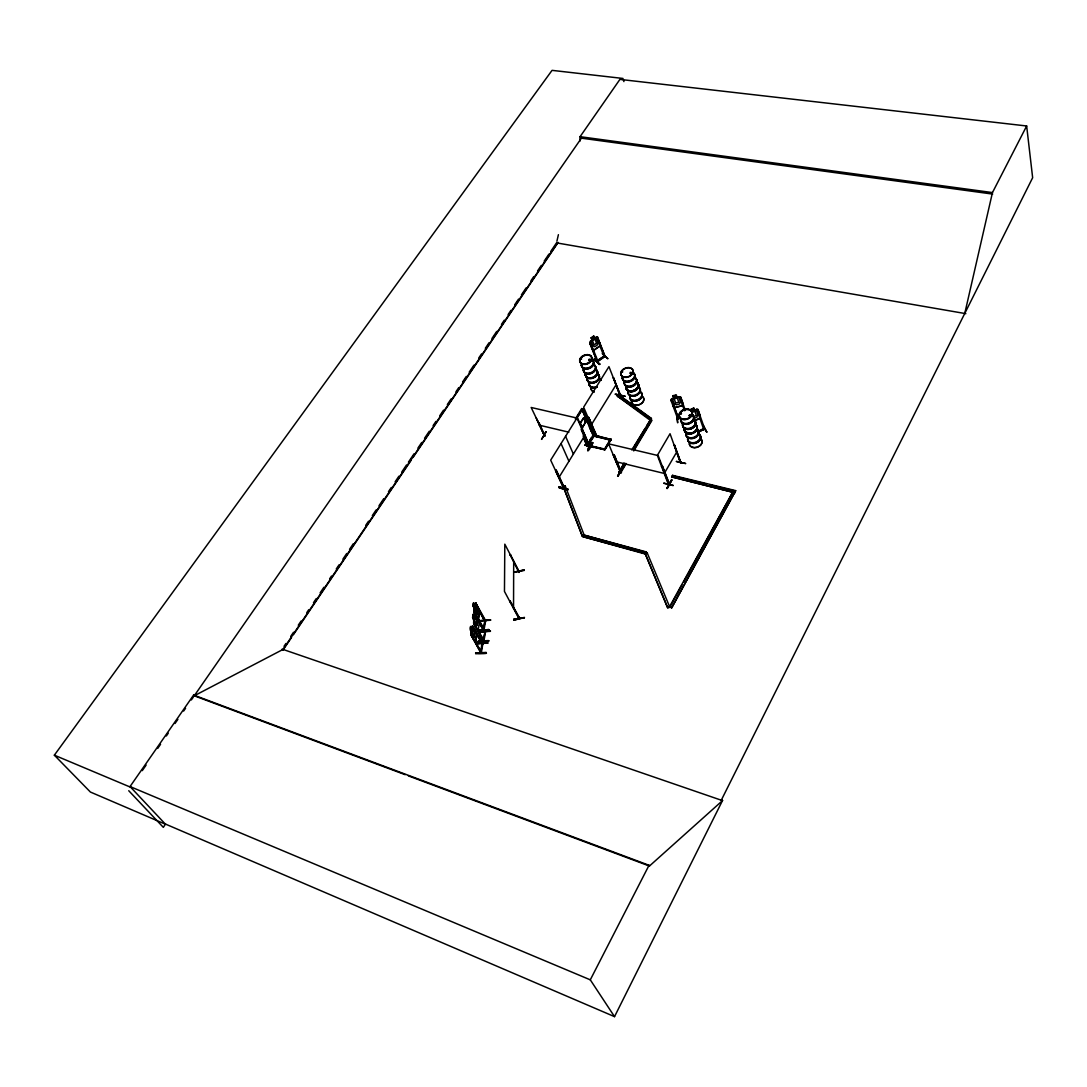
<?xml version="1.0" encoding="UTF-8"?>
<svg xmlns="http://www.w3.org/2000/svg" width="1087" height="1087" viewBox="0 0 1087 1087"><rect width="100%" height="100%" fill="white"/><g stroke="black" fill="none" stroke-linecap="round" stroke-linejoin="round"><path stroke-width="1.5" d="M513.54 608.407L513.689 561.34M543.921 434.814C544.859 437.626 544.505 433.156 544.071 435.439M592.13 348.587L593.815 350.218L599.97 345.965L599.997 343.152M475.698 653.79C495.482 651.82 483.389 654.945 475.603 652.947M488.729 640.814L478.226 641.955L488.729 640.814L478.131 641.113L488.539 640.569M475.603 653.042L486.066 652.431L486.161 653.192M483.416 628.408L483.797 629.088M483.267 641.058L484.924 632.457M483.633 629.903L484.938 620.133L485.21 621.288M484.829 632.797L474.448 612.429M485.074 621.628L476.731 605.608M480.481 652.268L481.459 651.983L471.527 635.61L480.794 652.961L480.671 651.453M581.735 428.686L581.205 429.61L588.706 447.273L589.562 446.526L581.735 428.686L589.847 446.757M680.747 462.749L680.353 462.383M680.992 462.165L680.598 463.116L670.04 433.727L657.363 455.358L668.315 484.231L668.07 483.538L669.51 484.15L662.567 466.323L661.548 466.418L662.567 466.323M620.528 472.465L608.611 443.836L658.165 455.589L669.347 484.422L668.519 483.647M599.657 363.873L599.358 364.553L594.317 358.982M594.399 359.308L599.711 364.186M684.294 428.224A6.631 4.864 -19.5 0 0 688.288 433.237A6.631 4.864 -19.5 0 0 696.156 429.963L696.196 429.555M690.761 415.547L690.612 415.791M691.142 415.533L690.734 414.826M690.462 415.71L689.226 415.343M689.946 415.805L689.661 414.921L690.585 414.772M681.454 413.481L680.652 413.644M541.516 439.297L546.258 431.716M699.987 415.574L699.851 418.346L693.968 421.09L699.702 418.237M699.851 418.346L700.096 415.533L698.003 409.486L696.618 409.228L691.645 411.824L690.666 409.459L693.846 408.019L694.566 410.41L696.387 410.397L697.854 414.595L696.916 417.15L694.009 418.549M630.908 373.792L631.629 372.882L630.283 373.303M699.023 430.9C707.583 429.243 701.563 429.922 704.403 428.088M622.009 371.306L622.661 371.917M622.185 371.17L622.498 371.876M610.772 440.167L593.013 435.479M587.496 445.602L593.719 434.936L582.727 408.848L581.667 408.603L592.945 435.167M590.608 360.028L589.67 361.332L589.453 360.014M589.616 361.047L589.154 360.381M589.657 361.21L590.54 359.946M590.458 360.599L589.779 359.933M603.924 356.101L604.644 355.598M605.16 356.359L604.236 356.658M597.755 360.775L596.79 361.006L604.915 355.721M581.599 358.982L581.205 358.397L581.246 359.213M597.768 360.694L597.239 361.862L589.996 343.818L590.907 343.478L589.996 343.818M590.73 343.315L598.013 361.414L597.864 360.599M518.988 617.837L518.621 617.008L518.947 617.606M518.621 617.103L519.369 618.503L510.007 600.975L519.369 617.715L518.988 616.94M593.339 434.841L611.152 439.528L604.902 449.841L586.627 445.453L604.807 449.61M518.934 571.613C518.621 568.759 518.934 574.303 519.396 571.422M611.003 439.406L604.685 449.733L610.935 438.971L610.323 439.365M488.905 630.08C456.567 630.637 510.36 629.21 478.538 630.718M480.141 620.677L490.672 619.875L480.114 620.704M477.492 643.762L487.968 642.784L477.546 643.409M490.427 631.031L479.829 631.805L490.359 631.37M483.797 640.922C484.734 636.941 485.644 632.512 484.653 631.275M663.899 483.131L673.125 485.59M483.579 628.463L484.856 621.316M485.644 620.826L484 629.889M481.038 651.426C481.351 656.589 481.174 638.667 482.832 644.442L473.062 627.24L482.777 644.442M480.78 651.521L482.451 644.211M673.206 485.386L663.817 483.28M476.962 634.428L475.522 641.683L476.84 634.441L475.984 631.357M479.489 622.634L478.416 619.563L479.489 622.634L478.185 629.794L476.758 628.612M479.992 632.009L490.454 631.031M471.065 635.053L481.269 652.934L471.894 635.582M485.033 631.37L483.362 641.045L474.109 623.707L483.96 640.27C483.036 641.031 482.56 638.911 483.905 640.216M474.462 623.68L473.946 624.549M478.375 618.408L479.639 611.451L478.701 608.462M477.193 617.443L478.511 618.544L479.802 611.438L475.63 602.837L485.699 620.759M475.399 614.155L473.728 623.218L483.701 641.126L473.606 623.218L473.81 619.386L472.587 617.348L473.266 614.291L477.302 619.522L477.424 625.541L476.215 625.433L474.041 621.601L472.75 617.307L473.266 614.291L474.34 616.533L474.802 614.372M474.068 611.927L475.739 602.823M475.807 605.051L476.323 604.209L485.468 621.628M470.834 633.436L471.228 631.275C468.877 630.202 470.603 622.865 471.88 628.381L472.56 627.525L474.747 631.343L474.883 637.403L473.66 637.308L471.174 631.302M471.758 628.381L472.22 626.207L471.024 635.134L474.299 640.61M472.899 628.082L473.062 627.24M474.109 608.149L472.994 606.057L473.497 603.054L474.774 605.119M473.049 606.07L473.606 603.04M513.974 572.333L524.287 569.941L513.838 572.088M518.893 617.81L518.947 618.612L504.463 591.423L504.816 544.166L519.396 572.183M556.897 241.246L558.405 234.683M579.819 141.324L580.078 136.69L619.916 79.392L1026.658 125.983L1032.65 177.725L721.279 800.195L722.488 800.616L649.442 866.04L408.359 775.873M518.662 570.96L518.594 571.789M964.753 313.477L992.458 192.576L1026.658 125.983M483.756 628.911L474.815 612.402L474.299 613.258M484.897 632.158L475.984 615.405L475.467 616.261M567.89 489.204C551.177 483.892 561.884 490.264 567.89 489.232M567.985 489.571L559.058 487.003M599.888 437.259L592.605 435.629M600.092 436.892L592.782 435.276M610.758 440.14L593.23 436.009M593.366 434.922L587.048 445.113L604.739 449.474M593.448 435.466L582.483 408.794L575.811 419.12M619.984 395.695L620.133 394.812L620.718 395.546L613.299 377.692L620.364 396.212M620.636 395.682L620.229 396.266L613.611 377.746M596.124 434.596L595.35 435.208L595.866 434.352L596.464 435.085L588.665 417.422L596.111 435.778M590.051 446.472L588.95 445.588L588.814 446.893M588.665 447.219L589.874 445.847L588.977 445.806M563.46 488.308C565.226 484.653 562.074 489.761 563.976 487.56L556.041 470.182L555.593 470.902L563.868 488.43L550.674 460.141L582.727 408.848M564.289 487.737L563.215 487.737M697.868 432.313L704.77 428.971L703.71 428.767M703.452 428.55L704.308 428.129M591.124 337.772L592.184 340.054L591.165 341.712L592.823 345.843L594.834 346.699L597.279 345.014L597.891 342.337L596.26 338.193L594.643 338.356L593.774 335.951L591.124 337.772L592.075 340.041L589.697 342.609M481.296 652.771L482.873 643.599M472.138 626.329L472.845 625.854L482.941 643.653L481.908 643.884L482.329 644.659M480.685 651.358L480.495 652.39M691.047 415.465L689.335 415.995M681.372 413.413L680.408 413.807M631.669 373.385L631.031 372.746M630.528 373.14C631.343 375.531 632.199 371.672 632.118 373.276M487.886 643.164L477.288 643.586M590.2 360.911L590.703 360.164M490.604 620.242L480.305 620.881M165.197 823.946L614.522 1016.644L722.556 800.467L721.347 800.059M614.522 1016.644L590.295 979.835L649.034 865.279L193.622 695.041L130.046 786.553L165.482 824.245L90.398 792.043L54.35 755.18L552.047 70.356L622.892 78.441L623.924 81.607M565.362 486.256L563.229 486.5L582.197 535.918L584.127 535.117L646.099 551.856L645.148 553.528L667.554 607.524L669.578 606.668L732.937 491.8L683.614 582.17M670.625 605.731L681.984 585.119M735.709 490.645L671.725 607.755L735.709 490.645L672.554 475.318L671.644 476.88L733.385 492.411M676.372 461.527L685.748 463.551L676.467 461.377M669.103 483.783L668.138 483.457L669.252 484.408M681.06 463.13L674.171 444.814L680.598 463.116M661.806 466.01L668.818 484.231M680.978 463.144L674.483 444.882M667.038 488.009C681.114 462.478 657.961 506.039 671.589 479.87M671.725 607.755L669.809 607.212L667.771 608.054L645.379 554.057L646.099 551.856M671.848 477.438L672.554 475.318M664.306 473.402L676.793 451.893M621.18 472.166L620.31 471.432L620.663 472.098M620.473 471.473L621.275 472.668L614.128 454.665L621.37 472.614L620.46 472.397M621.519 469.435L617.593 476.106L622.634 467.899L617.959 476.147L621.9 469.489M626.017 463.891L620.854 472.56L619.114 472.125L624.278 463.47M632.879 449.04L644.931 428.849M646.656 425.955L651.358 418.4L618.802 394.853L617.334 396.048L650.094 420.193L651.833 420.574L633.762 450.901M625.799 463.347L620.528 472.098M633.544 450.344L651.629 420.03L617.334 396.048M583.162 536.733L645.148 553.528L647.118 552.699L645.379 554.057L583.162 536.733L584.127 535.117L646.317 552.4M583.406 537.263L584.371 535.646L565.118 485.712M619.114 472.125L624.047 462.926M631.805 449.936L651.358 418.4M593.76 447.477L584.833 445.072L593.651 447.097M592.7 434.868L600.146 436.879L592.605 435.547M620.378 395.451C636.982 398.549 604.29 391.768 618.992 395.152M563.936 487.587L563.854 488.362L563.229 486.5M596.084 435.072L595.35 435.208M620.297 395.546L608.951 366.645L583.637 407.19L595.921 435.914L596.383 435.14M592.891 442.871C588.556 442.491 583.923 460.997 592.877 442.857M592.32 442.436L587.619 450.154M587.727 450.494L592.497 442.749M604.168 449.665L610.459 439.297M555.905 470.984L556.041 470.182M588.665 417.422L596.07 435.765M582.537 428.862L581.572 428.957L589.059 447.341L581.64 428.903M588.543 418.182L588.977 417.49M583.57 438.02L586.627 445.453L589.005 441.567M589.765 440.344L591.342 437.776M588.162 444.243L594.317 435.507L588.04 445.752M587.496 445.466L583.556 436.784M588.284 444.325L593.787 435.371M558.745 477.777L584.616 435.86M591.179 425.085L616.084 384.744M582.469 427.395L580.322 422.884L583.773 417.788L585.662 422.245L582.469 427.395L585.417 422.191L583.529 417.734M583.773 417.788L580.322 422.884M541.625 439.365L545.905 431.648M536.231 418.006L544.628 435.969L536.937 419.541M582.605 409.337L582.156 409.853M575.322 418.998L581.667 408.603L584.806 416.09M575.933 419.215L582.483 408.794L593.624 435.357M604.127 356.699L604.766 355.857M165.509 824.082L163.322 827.343L128.742 790.725M284.033 646.303L285.935 643.49M290.677 636.466L293.531 632.254M298.273 625.215L301.126 621.003M306.819 612.565L308.722 609.753M313.464 602.728L316.317 598.516M320.108 592.891L323.912 587.265M329.606 578.841L331.508 576.028M336.25 568.99L339.103 564.778M342.894 559.153L346.699 553.528M349.538 549.315L353.343 543.69M365.68 525.415L368.534 521.203M372.325 515.578L376.129 509.952M378.983 505.74L383.725 498.716M388.467 491.677L391.32 487.465M395.111 481.84L398.915 476.215M401.769 472.003L406.511 464.978M408.413 462.165L414.106 453.727M417.911 448.102L421.702 442.491M424.555 438.265L429.297 431.24M433.102 425.615L435.941 421.403M439.746 415.777L443.537 410.152M447.341 404.527L451.132 398.915M455.888 391.877L458.728 387.665M462.532 382.04L466.323 376.415M469.176 372.202L473.918 365.178M478.674 358.139L481.514 353.927M485.318 348.302L489.109 342.677M491.963 338.465L496.705 331.44M501.46 324.415L504.3 320.189M508.105 314.564L510.944 310.352M514.749 304.727L518.54 299.102M521.393 294.89L526.149 287.865M530.891 280.826L533.744 276.614M537.535 270.989L541.34 265.364M544.179 261.152L548.935 254.127M550.824 251.314L556.53 242.877L965.84 313.654M557.373 243.026L283.014 649.428L194.247 695.789L193.622 695.041M283 650.121L291.533 637.471M293.436 634.659L411.103 460.331M412.992 457.518L558.174 242.415M142.275 770.629L146.12 765.085M157.669 748.454L160.563 744.296M166.338 735.981L168.254 733.209M174.993 723.507L177.888 719.349M183.662 711.034L185.578 708.262M191.353 699.946L193.282 697.175M581.423 138.158L194.247 695.789L405.193 774.691M482.451 643.653L482.166 643.028M677.418 418.128L678.546 418.318M677.581 418.4L678.478 418.128M677.704 419.038C680.299 417.68 676.712 420.248 677.514 418.019M678.655 418.848L672.024 400.519L671.114 400.763L672.079 400.777L678.519 418.916M690.965 415.655L690.177 416.172M689.579 415.424L690.422 415.071M680.829 413.699L680.707 413.101M681.318 413.712L681.264 413.101M589.045 360.422L590.336 359.879M473.511 603.217L474.679 605.296L475.467 604.467L485.101 621.75M576.98 418.006L589.779 446.757M596.926 360.911L603.91 356.346M593.774 447.355L584.888 445.045M605.228 449.176L587.279 445.072M587.415 445.398L583.257 435.941M616.207 394.432L624.93 396.266M617.552 396.592L618.802 394.853M631.86 373.846L630.215 373.602M484.639 631.37L484.489 632.213M605.079 356.414L597.32 361.808L589.793 342.568M607.823 358.615L602.266 353.465L607.742 358.737M704.743 429.052L697.908 409.568M593.815 350.218L599.97 345.965M596.342 337.092L597.646 337.201L594.711 338.22M590.268 341.291L596.355 336.997M597.13 338.886L598.04 338.56L597.13 338.886L604.277 356.971M676.739 414.84L677.677 422.843L676.766 414.826M474.706 614.495L475.291 614.033M475.06 603.285L475.739 602.959M689.837 414.826L689.185 415.941M484.992 631.873L485.169 632.879M621.098 471.975L620.201 471.799L621.479 472.247M690.843 409.554L693.764 408.141M697.514 411.334L698.234 410.696L697.378 411.103L703.724 429.474M697.705 431.852L703.357 428.591M697.732 432.082L704.525 428.781L704.159 428.115M706.74 432.191L703.126 425.262L706.672 431.797M678.424 418.196L677.391 418.454M582.197 535.918L584.371 535.646M604.983 356.196L597.048 361.686M677.024 397.285L678.954 397.597L680.462 401.796L679.443 404.011L676.345 404.826L674.035 403.467L672.527 399.282L673.913 398.1L672.948 395.722L676.291 394.839L677.024 397.285L680.72 397.108L682.853 403.046L682.419 405.587L674.742 407.679L672.921 405.723M671.589 398.712L679.253 396.701L680.625 397.163L685.381 410.465M680.177 398.671L681.046 398.168L680.177 398.671L684.47 410.709M677.663 418.78L678.533 418.522M519.11 571.939L510.238 554.655L518.988 572.441L519.124 570.96M510.238 555.43L510.605 554.574M513.825 572.129L524.314 570.43M513.689 619.332L524.41 617.552L513.852 620.079M524.41 617.552L513.675 619.25M524.382 617.633L513.866 620.093M702.732 425.438L706.781 432.069M690.816 414.854L690.259 414.908M473.715 610.228L485.427 632.036M472.587 617.348L473.81 619.386M478.212 641.887L488.62 641.248M475.264 632.199L482.71 644.537M589.901 446.798L577.713 418.237L531.163 407.476L544.764 435.901M620.759 472.057L618.883 471.581M580.078 136.69L992.458 192.576M580.567 138.049L992.676 194.084M696.604 409.323L698.044 409.568M592.795 435.167L600.146 436.879M588.475 446.567L589.249 445.86M613.965 454.95L613.136 454.76L620.854 472.56M592.891 435.248L611.057 439.461M539.206 425.166L568.868 432.191M668.573 483.919L669.402 484.082M616.03 461.73L665.108 473.647M672.758 475.861L706.754 484.123M709.988 484.911L734.282 490.808M671.644 476.88L735.016 492.805M568.066 489.503L559.058 487.03M647.118 552.699L669.578 606.668L671.508 607.225M282.131 649.116L722.488 800.616M545.022 435.615L543.772 435.153M130.046 786.553L590.295 979.835M54.35 755.18L130.725 787.273M671.848 480.209L667.228 488.335M518.621 617.905L518.567 617.199M620.364 396.375L651.575 418.957M482.533 643.001L482.343 644.564M474.204 640.501L475.644 641.67M476.88 628.599L478.158 629.658M477.071 617.443L478.402 618.544M594.331 358.955L599.793 364.24L594.073 359.552M673.002 405.6L674.782 407.503L682.527 405.641M474.109 611.845L483.28 629.128M477.804 620.392L484.816 632.906M473.497 603.054L474.802 605.282M564.289 487.642L556.354 470.263M649.034 865.279L649.442 866.04M539.098 422.775L544.859 435.928M561.041 443.55L568.936 461.255M565.566 436.295L573.379 454.053M583.502 435.996L587.605 445.453M585.064 416.729L587.89 423.414M589.439 427.082L591.369 431.593M593.706 336.073L594.589 338.302M597.592 337.147L605.051 356.522L597.85 338.397M563.474 487.03L582.442 536.448M677.826 419.093L670.72 399.649L673.899 398.019L673.084 395.763M475.848 631.452L476.785 634.441M477.628 608.326L477.75 614.291L476.554 614.169L474.38 610.323L474.272 608.122M558.963 487.737L567.794 489.938M510.374 600.907L510.007 601.79L510.007 600.975M634.903 378.031A6.44 4.552 -21.1 0 1 634.047 385.654A6.44 4.552 -21.1 0 1 624.753 384.744M634.849 377.692A6.522 4.62 -21.1 0 1 635.909 383.589A6.522 4.62 -21.1 0 1 628.164 386.823A6.522 4.62 -21.1 0 1 624.427 382.04M636.52 382.257A6.427 4.565 -21.1 0 1 637.566 388.086A6.427 4.565 -21.1 0 1 629.944 391.279A6.427 4.565 -21.1 0 1 626.248 386.537M636.371 381.945A6.413 4.552 -21.1 0 1 637.43 387.76A6.413 4.552 -21.1 0 1 629.821 390.926A6.413 4.552 -21.1 0 1 626.153 386.211A6.386 4.525 -21.1 0 0 629.835 390.912A6.386 4.525 -21.1 0 0 637.403 387.746A6.386 4.525 -21.1 0 0 636.357 381.958A6.427 4.565 -21.1 0 1 637.498 387.882A6.427 4.565 -21.1 0 1 629.862 391.062A6.427 4.565 -21.1 0 1 626.166 386.333M632.933 372.664A6.549 4.62 -21.2 0 1 631.33 380.817A6.549 4.62 -21.2 0 1 622.335 378.303M635.623 377.95A6.44 4.552 -21.1 0 1 631.452 385.885A6.44 4.552 -21.1 0 1 624.305 381.496M632.987 373.018A6.454 4.565 -21.2 0 1 634.034 378.847A6.454 4.565 -21.2 0 1 626.37 382.04A6.454 4.565 -21.2 0 1 622.688 377.325M630.12 372.406A6.454 4.565 -21.2 0 1 631.656 372.556M635.813 378.194A6.536 4.62 -21.1 0 1 631.588 386.238A6.536 4.62 -21.1 0 1 624.332 381.782M632.838 372.406A6.549 4.62 -21.2 0 1 631.234 380.559A6.549 4.62 -21.2 0 1 622.24 378.045M632.661 372.175A6.468 4.565 -21.2 0 1 633.721 377.991A6.468 4.565 -21.2 0 1 626.044 381.197A6.468 4.565 -21.2 0 1 622.348 376.482M640.284 392.176A6.386 4.552 -21.1 0 1 638.748 400.193A6.386 4.552 -21.1 0 1 629.957 397.679M641.289 392.597A6.468 4.62 -21.1 0 1 637.118 400.614A6.468 4.62 -21.1 0 1 629.903 396.144M641.846 396.279A6.373 4.565 -21.1 0 1 642.92 402.108A6.373 4.565 -21.1 0 1 635.351 405.261A6.373 4.565 -21.1 0 1 631.683 400.532M641.792 396.116A6.373 4.565 -21.1 0 1 642.852 401.945A6.373 4.565 -21.1 0 1 635.297 405.098A6.373 4.565 -21.1 0 1 631.615 400.369M636.574 382.42A6.427 4.565 -21.1 0 1 637.634 388.249A6.427 4.565 -21.1 0 1 629.998 391.442A6.427 4.565 -21.1 0 1 626.316 386.714M638.354 386.904A6.495 4.62 -21.1 0 1 636.778 395.029A6.495 4.62 -21.1 0 1 627.851 392.489M641.004 392.108A6.386 4.552 -21.1 0 1 636.9 400.016A6.386 4.552 -21.1 0 1 629.781 395.6M638.409 387.244A6.4 4.552 -21.1 0 1 639.469 393.059A6.4 4.552 -21.1 0 1 631.873 396.239A6.4 4.552 -21.1 0 1 628.191 391.51M641.194 392.339A6.468 4.62 -21.1 0 1 637.023 400.356A6.468 4.62 -21.1 0 1 629.808 395.899M639.129 387.162A6.4 4.552 -21.1 0 1 635.786 394.798A6.4 4.552 -21.1 0 1 627.729 391.931M593.937 365.178A6.332 4.416 -22.2 0 1 594.847 370.871A6.332 4.416 -22.2 0 1 587.32 374.023A6.332 4.416 -22.2 0 1 583.828 369.403M593.869 364.838A6.427 4.484 -22.2 0 1 594.793 370.613A6.427 4.484 -22.2 0 1 587.17 373.792A6.427 4.484 -22.2 0 1 583.624 369.118M585.349 374.77A6.332 4.43 -22.2 0 0 593.176 377.542A6.332 4.43 -22.2 0 0 596.641 370.11A6.332 4.43 -22.2 0 1 593.176 377.542A6.332 4.43 -22.2 0 1 585.363 374.811M596.491 369.797A6.305 4.402 -22.2 0 1 592.279 377.529A6.305 4.402 -22.2 0 1 585.417 373.262M591.858 359.851A6.44 4.484 -22.3 0 1 592.782 365.626A6.44 4.484 -22.3 0 1 585.132 368.819A6.44 4.484 -22.3 0 1 581.586 364.159M589.045 359.267A6.44 4.484 -22.3 0 1 590.554 359.403M593.597 364.349A6.332 4.416 -22.2 0 1 594.507 370.042A6.332 4.416 -22.2 0 1 586.98 373.181A6.332 4.416 -22.2 0 1 583.488 368.575M591.926 360.205A6.345 4.416 -22.3 0 1 592.823 365.898A6.345 4.416 -22.3 0 1 585.295 369.05A6.345 4.416 -22.3 0 1 581.79 364.444M589.14 359.62A6.345 4.416 -22.3 0 1 590.635 359.756M593.774 364.58A6.427 4.484 -22.2 0 1 594.698 370.354A6.427 4.484 -22.2 0 1 587.075 373.534A6.427 4.484 -22.2 0 1 583.529 368.873M591.763 359.593A6.44 4.484 -22.3 0 1 590.024 367.569A6.44 4.484 -22.3 0 1 581.314 365.137M591.586 359.362A6.359 4.416 -22.3 0 1 589.874 367.229A6.359 4.416 -22.3 0 1 581.273 364.824M595.635 387.882A6.264 4.402 -22.2 0 1 589.589 383.398M599.589 379.227A6.264 4.402 -22.2 0 1 600.581 379.961M597.103 387.189A6.359 4.484 -22.2 0 1 591.124 387.244A6.359 4.484 -22.2 0 1 589.371 383.127M599.535 378.874A6.359 4.484 -22.2 0 1 600.554 379.621M594.263 391.972A6.237 4.402 -22.2 0 1 591.274 387.475M594.154 391.687A6.223 4.389 -22.2 0 1 591.165 387.189M595.785 369.797A6.305 4.402 -22.2 0 1 596.695 375.477A6.305 4.402 -22.2 0 1 589.208 378.602A6.305 4.402 -22.2 0 1 585.73 373.996M596.709 370.273A6.332 4.43 -22.2 0 1 593.257 377.76A6.332 4.43 -22.2 0 1 585.431 374.974M597.565 373.982A6.386 4.484 -22.2 0 1 598.489 379.743A6.386 4.484 -22.2 0 1 590.907 382.909A6.386 4.484 -22.2 0 1 587.374 378.235M596.858 386.578A6.264 4.402 -22.2 0 1 590.975 386.646A6.264 4.402 -22.2 0 1 589.249 382.583M599.25 378.412A6.264 4.402 -22.2 0 1 600.894 380.097M598.624 375.056A6.291 4.416 -22.2 0 1 594.426 382.801A6.291 4.416 -22.2 0 1 587.564 378.521M596.994 386.931A6.373 4.484 -22.2 0 1 591.029 386.999A6.373 4.484 -22.2 0 1 589.276 382.869M599.44 378.629A6.373 4.484 -22.2 0 1 601.111 380.355M597.456 373.724A6.386 4.484 -22.2 0 1 598.38 379.485A6.386 4.484 -22.2 0 1 590.812 382.665A6.386 4.484 -22.2 0 1 587.265 377.991M597.279 373.493A6.305 4.416 -22.2 0 1 598.203 379.186A6.305 4.416 -22.2 0 1 590.717 382.311A6.305 4.416 -22.2 0 1 587.238 377.705M694.607 420.683A6.658 4.864 -19.6 0 1 693.723 427.218A6.658 4.864 -19.6 0 1 685.394 428.93A6.658 4.864 -19.6 0 1 683.424 422.992A6.671 4.878 -19.6 0 0 685.856 429.107A6.671 4.878 -19.6 0 0 694.471 426.444A6.671 4.878 -19.6 0 0 693.492 419.867M694.593 420.329A6.767 4.946 -19.6 0 1 690.408 428.794A6.767 4.946 -19.6 0 1 682.677 424.012M694.878 423.808A6.631 4.864 -19.5 0 1 696.156 429.963M694.933 423.916A6.658 4.878 -19.5 0 1 696.223 430.085A6.658 4.878 -19.5 0 1 688.316 433.387A6.658 4.878 -19.5 0 1 684.307 428.346M691.672 414.46A6.78 4.946 -19.6 0 1 692.962 420.71A6.78 4.946 -19.6 0 1 684.919 424.066A6.78 4.946 -19.6 0 1 680.856 418.971M694.321 419.827A6.671 4.878 -19.6 0 1 690.204 428.169A6.671 4.878 -19.6 0 1 682.554 423.468M691.712 414.813A6.685 4.878 -19.6 0 1 691.047 422.857A6.685 4.878 -19.6 0 1 681.25 421.824M680.924 420.587A6.685 4.878 -19.6 0 1 681.046 419.269M694.498 420.071A6.767 4.946 -19.6 0 1 690.327 428.536A6.767 4.946 -19.6 0 1 682.582 423.753M691.577 414.201A6.78 4.946 -19.6 0 1 692.881 420.452A6.78 4.946 -19.6 0 1 684.824 423.808A6.78 4.946 -19.6 0 1 680.761 418.712M691.414 413.97A6.699 4.878 -19.6 0 1 692.691 420.125A6.699 4.878 -19.6 0 1 684.756 423.441A6.699 4.878 -19.6 0 1 680.734 418.413M700.721 437.205A6.604 4.864 -19.5 0 1 693.9 443.578A6.604 4.864 -19.5 0 1 687.989 438.509M699.634 434.922A6.604 4.864 -19.5 0 1 700.395 435.969M698.479 433.767A6.699 4.932 -19.5 0 1 699.797 440.004A6.699 4.932 -19.5 0 1 691.848 443.319A6.699 4.932 -19.5 0 1 687.799 438.224M701.101 439.053A6.604 4.878 -19.5 0 1 697.052 447.368A6.604 4.878 -19.5 0 1 689.471 442.626M701.047 438.89A6.604 4.878 -19.5 0 1 696.998 447.205A6.604 4.878 -19.5 0 1 689.416 442.463M696.251 425.357A6.631 4.864 -19.5 0 1 692.976 433.373A6.631 4.864 -19.5 0 1 684.443 430.289M696.183 425.099A6.658 4.878 -19.5 0 1 692.895 433.142A6.658 4.878 -19.5 0 1 684.334 430.044M697.854 429.61A6.726 4.932 -19.5 0 1 696.971 436.24A6.726 4.932 -19.5 0 1 688.574 437.966A6.726 4.932 -19.5 0 1 686.563 431.933M698.234 433.278A6.617 4.864 -19.5 0 1 696.876 441.743A6.617 4.864 -19.5 0 1 687.582 438.999M696.767 429.148A6.631 4.864 -19.5 0 1 698.058 435.303A6.631 4.864 -19.5 0 1 690.204 438.591A6.631 4.864 -19.5 0 1 686.21 433.55M698.397 433.509A6.699 4.932 -19.5 0 1 699.702 439.746A6.699 4.932 -19.5 0 1 691.753 443.061A6.699 4.932 -19.5 0 1 687.704 437.966M697.772 429.351A6.726 4.932 -19.5 0 1 696.876 435.982A6.726 4.932 -19.5 0 1 688.479 437.708A6.726 4.932 -19.5 0 1 686.468 431.675M697.596 429.12A6.631 4.864 -19.5 0 1 693.506 437.436A6.631 4.864 -19.5 0 1 685.897 432.721M486.215 652.703L475.739 653.26L486.215 652.703M488.946 629.604L478.579 630.202L488.946 629.604M477.342 609.834L476.826 612.647L474.666 608.802L475.182 605.975L477.342 609.834M474.462 632.892L473.946 635.773L471.744 631.941L472.274 629.06L474.462 632.892M477.016 621.057L476.5 623.897L474.326 620.066L474.842 617.212L477.016 621.057M473.728 604.059L473.783 606.573L473.728 604.059M470.793 627.172L470.848 629.713L470.793 627.172M473.388 615.31L473.443 617.837L473.388 615.31M596.586 343.247L594.127 344.932L592.483 340.802L594.942 339.103L596.586 343.247M593.475 336.807L592.184 338.641L593.475 336.807M693.384 408.78L691.495 409.69L691.767 410.438L693.642 409.527L693.384 408.78M694.824 411.158L691.903 412.571L693.384 416.769L696.291 415.356L694.824 411.158M675.801 395.546L673.791 396.076L674.062 396.823L676.06 396.307L675.801 395.546M677.296 398.032L674.185 398.847L675.693 403.032L678.791 402.217L677.296 398.032M623.992 377.08A6.495 4.565 -21.2 0 0 633.15 371.007A6.495 4.565 -21.2 0 0 623.517 368.996A6.495 4.565 -21.2 0 0 623.992 377.08M624.101 377.311A6.468 4.552 -21.2 0 0 633.232 371.265A6.468 4.552 -21.2 0 0 623.625 369.254A6.468 4.552 -21.2 0 0 624.101 377.311M637.716 388.494A6.4 4.552 -21.1 0 0 636.656 382.678A6.373 4.525 -21.1 0 1 637.689 388.48A6.4 4.552 -21.1 0 1 630.107 391.673A6.4 4.552 -21.1 0 1 626.438 386.958A6.373 4.525 -21.1 0 0 630.12 391.646A6.373 4.525 -21.1 0 0 637.689 388.48M582.768 363.955A6.386 4.43 -22.3 0 0 591.817 358.003A6.386 4.43 -22.3 0 0 582.469 356.047A6.386 4.43 -22.3 0 0 582.768 363.955M582.945 364.349A6.359 4.416 -22.3 0 0 591.967 358.425A6.359 4.416 -22.3 0 0 582.646 356.482A6.359 4.416 -22.3 0 0 582.945 364.349M582.836 364.118A6.386 4.43 -22.3 0 0 591.885 358.166A6.386 4.43 -22.3 0 0 582.537 356.21A6.386 4.43 -22.3 0 0 582.836 364.118M692.84 432.979A6.644 4.878 -19.5 0 0 696.115 424.949A6.658 4.878 -19.5 0 1 692.84 432.979A6.658 4.878 -19.5 0 1 684.28 429.881A6.644 4.878 -19.5 0 0 692.84 432.979M682.718 419.12A6.726 4.891 -19.6 0 0 692.134 412.788A6.726 4.891 -19.6 0 0 681.957 410.56A6.726 4.891 -19.6 0 0 682.718 419.12M682.881 419.514A6.699 4.864 -19.6 0 0 692.256 413.223A6.699 4.864 -19.6 0 0 682.133 410.995A6.699 4.864 -19.6 0 0 682.881 419.514M682.785 419.283A6.726 4.891 -19.6 0 0 692.188 412.965A6.726 4.891 -19.6 0 0 682.025 410.723A6.726 4.891 -19.6 0 0 682.785 419.283"/></g></svg>
